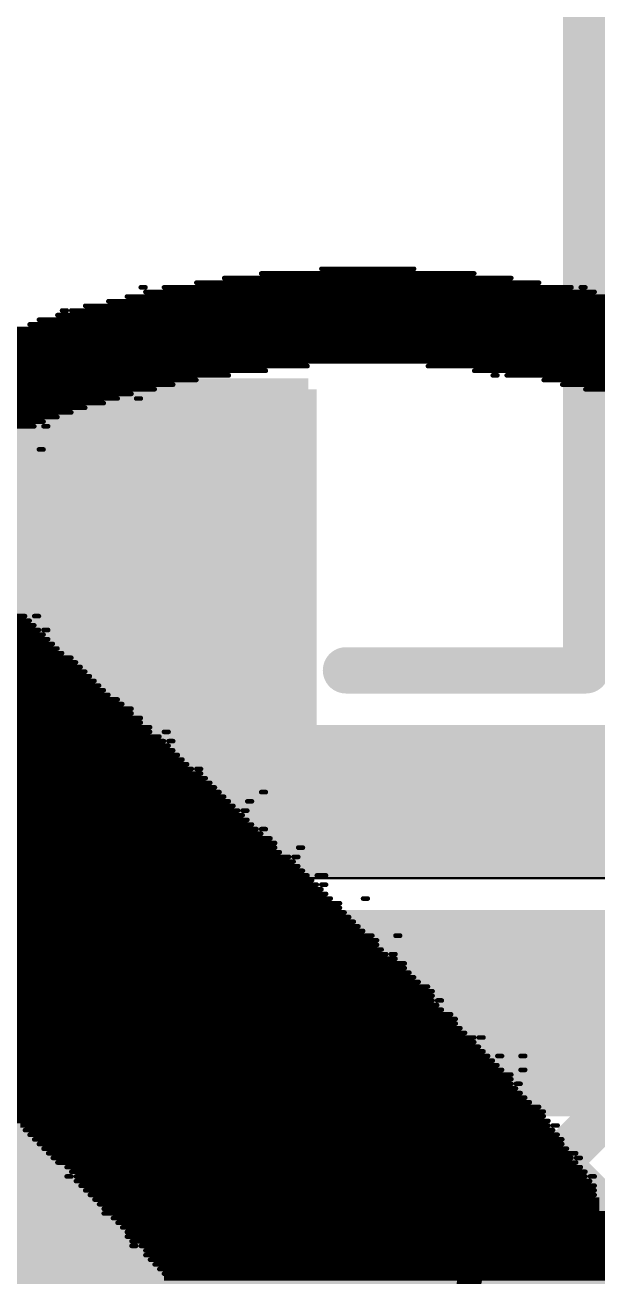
# Model space of a CAD drawing. Header units: millimetres. Extents: x -0.33 to 3.26, y -0.12 to 2.83.
# Drawn here: x 1.826 to 1.9495, y 0.2495 to 0.5197 of the extents above; entities that cross this region are included whole.
import ezdxf

# ---------------------------------------------------------------- set-up
doc = ezdxf.new("R2010")
doc.units = ezdxf.units.MM
doc.header["$MEASUREMENT"] = 0
for name, color, linetype in [('BottomLayer', 5, 'Continuous'), ('BottomOverlay', 54, 'Continuous'), ('TopLayer', 1, 'Continuous'), ('TopOverlay', 2, 'Continuous'), ('TopPaste', 8, 'Continuous'), ('TopSolder', 216, 'Continuous'), ('ViaHoleLayer', 16, 'Continuous')]:
    doc.layers.add(name, color=color, linetype=linetype)
doc.styles.add('Arial', font='', dxfattribs={"height": 0.2})
doc.styles.get('Arial').set_extended_font_data('Arial')

# ---------------------------------------------------------------- blocks, each defined once
blk = doc.blocks.new('MS0530_2R2M_44')
at = {"layer": 'TopLayer'}
for points in [[(-0.11791335, 0.0492126), (-0.04330705, 0.0492126), (-0.04330705, -0.0492126), (-0.11791335, -0.0492126)], [(0.04330715, 0.0492126), (0.11791345, 0.0492126), (0.11791345, -0.0492126), (0.04330715, -0.0492126)]]:
    blk.add_hatch(color=1, dxfattribs=at).paths.add_polyline_path(points)
at = {"layer": 'TopPaste'}
for points in [[(-0.11791335, 0.0492126), (-0.04330705, 0.0492126), (-0.04330705, -0.0492126), (-0.11791335, -0.0492126)], [(0.04330715, 0.0492126), (0.11791345, 0.0492126), (0.11791345, -0.0492126), (0.04330715, -0.0492126)]]:
    blk.add_hatch(color=8, dxfattribs=at).paths.add_polyline_path(points)
at = {"layer": 'TopSolder'}
for points in [[(-0.12191335, 0.0532126), (-0.03930705, 0.0532126), (-0.03930705, -0.0532126), (-0.12191335, -0.0532126)], [(0.03930715, 0.0532126), (0.12191345, 0.0532126), (0.12191345, -0.0532126), (0.03930715, -0.0532126)]]:
    blk.add_hatch(color=216, dxfattribs=at).paths.add_polyline_path(points)
at = {"layer": 'TopOverlay', "const_width": 0.01}
for points in [[(-0.1023622, 0.113189), (-0.1023622, 0.0613622)], [(-0.1023622, 0.113189), (0.1023622, 0.113189)], [(0.1023622, 0.113189), (0.1023622, 0.0613622)], [(-0.1023622, -0.0613622), (-0.1023622, -0.113189)], [(0.1023622, -0.0613622), (0.1023622, -0.113189)], [(-0.1023622, -0.113189), (0.1023622, -0.113189)]]:
    blk.add_lwpolyline(points, dxfattribs=at)
at = {"layer": 'TopOverlay'}
for points, const_width in [([(-0.1048622, 0.113189, 1), (-0.0998622, 0.113189, 1)], 0.005), ([(-0.1048622, 0.113189, 1), (-0.0998622, 0.113189, 1)], 0.005), ([(0.0998622, 0.113189, 1), (0.1048622, 0.113189, 1)], 0.005), ([(0.0998622, 0.113189, 1), (0.1048622, 0.113189, 1)], 0.005), ([(-0.114456, 0.071, 1), (-0.131544, 0.071, 1)], 0.01), ([(-0.134044, 0.071, 1), (-0.129044, 0.071, 1)], 0.005), ([(-0.116956, 0.071, 1), (-0.111956, 0.071, 1)], 0.005), ([(-0.1048622, 0.0613622, 1), (-0.0998622, 0.0613622, 1)], 0.005), ([(0.0998622, 0.0613622, 1), (0.1048622, 0.0613622, 1)], 0.005), ([(-0.1048622, -0.0613622, 1), (-0.0998622, -0.0613622, 1)], 0.005), ([(0.0998622, -0.0613622, 1), (0.1048622, -0.0613622, 1)], 0.005), ([(-0.1048622, -0.113189, 1), (-0.0998622, -0.113189, 1)], 0.005), ([(-0.1048622, -0.113189, 1), (-0.0998622, -0.113189, 1)], 0.005), ([(0.0998622, -0.113189, 1), (0.1048622, -0.113189, 1)], 0.005), ([(0.0998622, -0.113189, 1), (0.1048622, -0.113189, 1)], 0.005)]:
    blk.add_lwpolyline(points, format="xyb", close=True, dxfattribs=dict(at, const_width=const_width))

msp = doc.modelspace()

# ---------------------------------------------------------------- hatches: boundary and pattern name
at = {"layer": 'BottomLayer'}
msp.add_hatch(color=5, dxfattribs=at).paths.add_polyline_path([(1.815, 0.3354999), (2.1189424, 0.3354999), (2.1189424, 0.3684999), (1.815, 0.3684999)])
h = msp.add_hatch(color=5, dxfattribs=at)
edge = h.paths.add_edge_path()
edge.add_arc((1.8339398, 0.3514999), 0.011811, 0, 360)
at = {"layer": 'TopLayer'}
for points in [[(1.7809424, 0.3354999), (1.889, 0.3354999), (1.889, 0.4409999), (1.7809424, 0.4409999)], [(1.441, 0.284), (2.1659424, 0.284), (2.1659424, 0.328), (1.441, 0.328)], [(1.363, 0.127), (2.0720998, 0.127), (2.0720998, 0.2674998), (1.363, 0.2674998)]]:
    msp.add_hatch(color=1, dxfattribs=at).paths.add_polyline_path(points)
h = msp.add_hatch(color=1, dxfattribs=at)
edge = h.paths.add_edge_path()
edge.add_arc((1.8339398, 0.3514999), 0.011811, 0, 360)
at = {"layer": 'ViaHoleLayer'}
h = msp.add_hatch(color=16, dxfattribs=at)
edge = h.paths.add_edge_path()
edge.add_arc((1.8339398, 0.3514999), 0.0059055, 0, 360)

# ---------------------------------------------------------------- linework, layer by layer
at = {"layer": 'BottomLayer'}
msp.add_line((1.7175419, 0.3354419), (1.9610419, 0.3354419), dxfattribs=at)
at = {"layer": 'BottomLayer', "const_width": 0.01}
for points in [[(1.766054, 0.3354419), (1.8413152, 0.2601807)], [(1.7855329, 0.2601807), (1.8488521, 0.3234999)], [(1.803, 0.3234999), (2.0769424, 0.3234999)], [(1.8062803, 0.3234999), (1.8695995, 0.2601807)], [(1.8138172, 0.2601807), (1.8771364, 0.3234999)], [(1.8345646, 0.3234999), (1.8978838, 0.2601807)], [(1.8421015, 0.2601807), (1.9054207, 0.3234999)], [(1.8628489, 0.3234999), (1.9261681, 0.2601807)], [(1.8703858, 0.2601807), (1.933705, 0.3234999)], [(1.8911332, 0.3234999), (1.9544524, 0.2601807)], [(1.8986701, 0.2601807), (1.9619893, 0.3234999)], [(1.9194175, 0.3234999), (1.9827367, 0.2601807)], [(1.9269544, 0.2601807), (1.9902736, 0.3234999)], [(1.9477018, 0.3234999), (2.011021, 0.2601807)], [(1.3634675, 0.2601807), (3.0175524, 0.2601807)]]:
    msp.add_lwpolyline(points, dxfattribs=at)
at = {"layer": 'BottomLayer', "const_width": 0.005}
for points in [[(1.8320646, 0.3234999, 1), (1.8370646, 0.3234999, 1)], [(1.8463521, 0.3234999, 1), (1.8513521, 0.3234999, 1)], [(1.8603489, 0.3234999, 1), (1.8653489, 0.3234999, 1)], [(1.8746364, 0.3234999, 1), (1.8796364, 0.3234999, 1)], [(1.8886332, 0.3234999, 1), (1.8936332, 0.3234999, 1)], [(1.9029207, 0.3234999, 1), (1.9079207, 0.3234999, 1)], [(1.9169175, 0.3234999, 1), (1.9219175, 0.3234999, 1)], [(1.931205, 0.3234999, 1), (1.936205, 0.3234999, 1)], [(1.9452018, 0.3234999, 1), (1.9502018, 0.3234999, 1)], [(1.8388152, 0.2601807, 1), (1.8438152, 0.2601807, 1)], [(1.8396015, 0.2601807, 1), (1.8446015, 0.2601807, 1)], [(1.8670995, 0.2601807, 1), (1.8720995, 0.2601807, 1)], [(1.8678858, 0.2601807, 1), (1.8728858, 0.2601807, 1)], [(1.8953838, 0.2601807, 1), (1.9003838, 0.2601807, 1)], [(1.8961701, 0.2601807, 1), (1.9011701, 0.2601807, 1)], [(1.9236681, 0.2601807, 1), (1.9286681, 0.2601807, 1)], [(1.9244544, 0.2601807, 1), (1.9294544, 0.2601807, 1)], [(1.9519524, 0.2601807, 1), (1.9569524, 0.2601807, 1)]]:
    msp.add_lwpolyline(points, format="xyb", close=True, dxfattribs=at)
at = {"layer": 'BottomOverlay', "const_width": 0.001}
for points in [[(1.89, 0.467), (1.91, 0.467)], [(1.869, 0.465), (1.931, 0.465)], [(1.877, 0.466), (1.923, 0.466)], [(1.851, 0.463), (1.852, 0.463)], [(1.852, 0.462), (1.949, 0.462)], [(1.856, 0.463), (1.944, 0.463)], [(1.863, 0.464), (1.937, 0.464)], [(1.946, 0.463), (1.947, 0.463)], [(1.839, 0.459), (1.961, 0.459)], [(1.844, 0.46), (1.957, 0.46)], [(1.848, 0.461), (1.953, 0.461)], [(1.833, 0.457), (1.968, 0.457)], [(1.834, 0.458), (1.835, 0.458)], [(1.836, 0.458), (1.965, 0.458)], [(1.824, 0.454), (1.977, 0.454)], [(1.827, 0.455), (1.975, 0.455)], [(1.829, 0.456), (1.971, 0.456)], [(1.816, 0.451), (1.985, 0.451)], [(1.819, 0.452), (1.982, 0.452)], [(1.821, 0.453), (1.979, 0.453)], [(1.809, 0.448), (1.992, 0.448)], [(1.811, 0.449), (1.99, 0.449)], [(1.813, 0.45), (1.988, 0.45)], [(1.805, 0.446), (1.887, 0.446)], [(1.806, 0.447), (1.995, 0.447)], [(1.913, 0.446), (1.996, 0.446)], [(1.797, 0.443), (1.863, 0.443)], [(1.801, 0.444), (1.87, 0.444)], [(1.802, 0.445), (1.878, 0.445)], [(1.923, 0.445), (1.998, 0.445)], [(1.927, 0.444), (1.928, 0.444)], [(1.93, 0.444), (2.001, 0.444)], [(1.938, 0.443), (2.003, 0.443)], [(1.792, 0.44), (1.849, 0.44)], [(1.795, 0.441), (1.854, 0.441)], [(1.796, 0.442), (1.858, 0.442)], [(1.942, 0.442), (2.004, 0.442)], [(1.947, 0.441), (2.006, 0.441)], [(1.789, 0.438), (1.843, 0.438)], [(1.791, 0.439), (1.846, 0.439)], [(1.85, 0.439), (1.851, 0.439)], [(1.784, 0.435), (1.833, 0.435)], [(1.786, 0.436), (1.836, 0.436)], [(1.787, 0.437), (1.839, 0.437)], [(1.78, 0.433), (1.828, 0.433)], [(1.782, 0.434), (1.83, 0.434)], [(1.83, 0.433), (1.831, 0.433)], [(1.829, 0.428), (1.83, 0.428)], [(1.654, 0.392), (1.826, 0.392)], [(1.828, 0.392), (1.829, 0.392)], [(1.651, 0.39), (1.828, 0.39)], [(1.652, 0.389), (1.829, 0.389)], [(1.653, 0.391), (1.827, 0.391)], [(1.83, 0.389), (1.831, 0.389)], [(1.654, 0.388), (1.83, 0.388)], [(1.656, 0.387), (1.831, 0.387)], [(1.659, 0.386), (1.832, 0.386)], [(1.661, 0.385), (1.833, 0.385)], [(1.663, 0.384), (1.834, 0.384)], [(1.666, 0.383), (1.836, 0.383)], [(1.668, 0.382), (1.837, 0.382)], [(1.67, 0.381), (1.838, 0.381)], [(1.673, 0.38), (1.839, 0.38)], [(1.675, 0.379), (1.84, 0.379)], [(1.677, 0.378), (1.841, 0.378)], [(1.68, 0.377), (1.842, 0.377)], [(1.682, 0.376), (1.843, 0.376)], [(1.684, 0.375), (1.844, 0.375)], [(1.687, 0.374), (1.846, 0.374)], [(1.688, 0.373), (1.847, 0.373)], [(1.691, 0.372), (1.849, 0.372)], [(1.693, 0.371), (1.849, 0.371)], [(1.695, 0.37), (1.851, 0.37)], [(1.697, 0.369), (1.851, 0.369)], [(1.699, 0.368), (1.853, 0.368)], [(1.701, 0.367), (1.853, 0.367)], [(1.856, 0.367), (1.857, 0.367)], [(1.702, 0.366), (1.855, 0.366)], [(1.704, 0.365), (1.856, 0.365)], [(1.857, 0.365), (1.858, 0.365)], [(1.707, 0.364), (1.857, 0.364)], [(1.708, 0.363), (1.858, 0.363)], [(1.709, 0.362), (1.859, 0.362)], [(1.707, 0.36), (1.861, 0.36)], [(1.707, 0.359), (1.862, 0.359)], [(1.708, 0.361), (1.86, 0.361)], [(1.863, 0.359), (1.864, 0.359)], [(1.706, 0.358), (1.864, 0.358)], [(1.706, 0.357), (1.865, 0.357)], [(1.704, 0.355), (1.867, 0.355)], [(1.704, 0.354), (1.868, 0.354)], [(1.705, 0.356), (1.866, 0.356)], [(1.877, 0.354), (1.878, 0.354)], [(1.703, 0.353), (1.869, 0.353)], [(1.729, 0.352), (1.87, 0.352)], [(1.731, 0.351), (1.871, 0.351)], [(1.874, 0.352), (1.875, 0.352)], [(1.733, 0.35), (1.872, 0.35)], [(1.734, 0.349), (1.873, 0.349)], [(1.737, 0.348), (1.874, 0.348)], [(1.873, 0.35), (1.874, 0.35)], [(1.738, 0.347), (1.875, 0.347)], [(1.74, 0.346), (1.876, 0.346)], [(1.877, 0.346), (1.878, 0.346)], [(1.741, 0.345), (1.877, 0.345)], [(1.743, 0.344), (1.879, 0.344)], [(1.745, 0.343), (1.88, 0.343)], [(1.746, 0.342), (1.88, 0.342)], [(1.748, 0.341), (1.881, 0.341)], [(1.749, 0.34), (1.883, 0.34)], [(1.884, 0.34), (1.885, 0.34)], [(1.885, 0.342), (1.886, 0.342)], [(1.751, 0.339), (1.884, 0.339)], [(1.752, 0.338), (1.885, 0.338)], [(1.754, 0.337), (1.886, 0.337)], [(1.756, 0.336), (1.887, 0.336)], [(1.757, 0.335), (1.888, 0.335)], [(1.889, 0.336), (1.891, 0.336)], [(1.759, 0.334), (1.889, 0.334)], [(1.761, 0.333), (1.89, 0.333)], [(1.762, 0.332), (1.891, 0.332)], [(1.89, 0.334), (1.891, 0.334)], [(1.764, 0.331), (1.892, 0.331)], [(1.765, 0.33), (1.894, 0.33)], [(1.899, 0.331), (1.9, 0.331)], [(1.766, 0.329), (1.894, 0.329)], [(1.768, 0.328), (1.895, 0.328)], [(1.769, 0.327), (1.896, 0.327)], [(1.77, 0.326), (1.897, 0.326)], [(1.772, 0.325), (1.898, 0.325)], [(1.774, 0.324), (1.899, 0.324)], [(1.775, 0.323), (1.901, 0.323)], [(1.777, 0.322), (1.902, 0.322)], [(1.778, 0.321), (1.902, 0.321)], [(1.906, 0.323), (1.907, 0.323)], [(1.78, 0.32), (1.903, 0.32)], [(1.781, 0.319), (1.904, 0.319)], [(1.905, 0.319), (1.906, 0.319)], [(1.782, 0.318), (1.906, 0.318)], [(1.783, 0.317), (1.908, 0.317)], [(1.785, 0.316), (1.908, 0.316)], [(1.786, 0.315), (1.909, 0.315)], [(1.787, 0.314), (1.91, 0.314)], [(1.789, 0.313), (1.911, 0.313)], [(1.79, 0.312), (1.913, 0.312)], [(1.791, 0.311), (1.914, 0.311)], [(1.792, 0.31), (1.914, 0.31)], [(1.794, 0.309), (1.914, 0.309)], [(1.795, 0.308), (1.915, 0.308)], [(1.915, 0.309), (1.916, 0.309)], [(1.796, 0.307), (1.916, 0.307)], [(1.797, 0.306), (1.918, 0.306)], [(1.799, 0.305), (1.919, 0.305)], [(1.799, 0.304), (1.919, 0.304)], [(1.801, 0.303), (1.92, 0.303)], [(1.803, 0.302), (1.921, 0.302)], [(1.804, 0.301), (1.923, 0.301)], [(1.805, 0.3), (1.923, 0.3)], [(1.924, 0.301), (1.925, 0.301)], [(1.805, 0.299), (1.924, 0.299)], [(1.807, 0.298), (1.925, 0.298)], [(1.809, 0.297), (1.926, 0.297)], [(1.928, 0.297), (1.929, 0.297)], [(1.933, 0.297), (1.934, 0.297)], [(1.81, 0.296), (1.927, 0.296)], [(1.811, 0.295), (1.928, 0.295)], [(1.812, 0.294), (1.929, 0.294)], [(1.933, 0.294), (1.934, 0.294)], [(1.813, 0.293), (1.931, 0.293)], [(1.814, 0.292), (1.931, 0.292)], [(1.815, 0.291), (1.931, 0.291)], [(1.816, 0.29), (1.932, 0.29)], [(1.818, 0.289), (1.933, 0.289)], [(1.932, 0.291), (1.933, 0.291)], [(1.819, 0.288), (1.934, 0.288)], [(1.82, 0.287), (1.935, 0.287)], [(1.821, 0.286), (1.937, 0.286)], [(1.822, 0.285), (1.938, 0.285)], [(1.823, 0.284), (1.938, 0.284)], [(1.824, 0.283), (1.939, 0.283)], [(1.825, 0.282), (1.939, 0.282)], [(1.826, 0.281), (1.94, 0.281)], [(1.94, 0.282), (1.941, 0.282)], [(1.827, 0.28), (1.941, 0.28)], [(1.828, 0.279), (1.942, 0.279)], [(1.829, 0.278), (1.942, 0.278)], [(1.83, 0.277), (1.943, 0.277)], [(1.831, 0.276), (1.945, 0.276)], [(1.832, 0.275), (1.944, 0.275)], [(1.833, 0.274), (1.945, 0.274)], [(1.835, 0.273), (1.946, 0.273)], [(1.945, 0.275), (1.946, 0.275)], [(1.835, 0.271), (1.836, 0.271)], [(1.836, 0.272), (1.947, 0.272)], [(1.837, 0.271), (1.947, 0.271)], [(1.837, 0.27), (1.948, 0.27)], [(1.948, 0.271), (1.949, 0.271)], [(1.838, 0.269), (1.949, 0.269)], [(1.839, 0.268), (1.949, 0.268)], [(1.84, 0.267), (1.949, 0.267)], [(1.841, 0.266), (1.95, 0.266)], [(1.842, 0.265), (1.95, 0.265)], [(1.843, 0.264), (1.95, 0.264)], [(1.843, 0.263), (2.055, 0.263)], [(1.845, 0.262), (2.055, 0.262)], [(1.846, 0.261), (2.056, 0.261)], [(1.847, 0.26), (2.056, 0.26)], [(1.848, 0.259), (2.056, 0.259)], [(1.848, 0.258), (2.056, 0.258)], [(1.849, 0.257), (2.056, 0.257)], [(1.849, 0.256), (1.85, 0.256)], [(1.851, 0.256), (2.056, 0.256)], [(1.852, 0.255), (2.056, 0.255)], [(1.852, 0.254), (2.056, 0.254)], [(1.853, 0.253), (2.056, 0.253)], [(1.854, 0.252), (2.056, 0.252)], [(1.855, 0.251), (2.057, 0.251)], [(1.856, 0.25), (2.057, 0.25)], [(1.856, 0.249), (2.057, 0.249)]]:
    msp.add_lwpolyline(points, dxfattribs=at)
at = {"layer": 'BottomOverlay', "const_width": 0.0005}
for points in [[(1.88975, 0.467, 1), (1.89025, 0.467, 1)], [(1.90975, 0.467, 1), (1.91025, 0.467, 1)], [(1.86875, 0.465, 1), (1.86925, 0.465, 1)], [(1.87675, 0.466, 1), (1.87725, 0.466, 1)], [(1.92275, 0.466, 1), (1.92325, 0.466, 1)], [(1.93075, 0.465, 1), (1.93125, 0.465, 1)], [(1.85075, 0.463, 1), (1.85125, 0.463, 1)], [(1.85175, 0.463, 1), (1.85225, 0.463, 1)], [(1.85175, 0.462, 1), (1.85225, 0.462, 1)], [(1.85575, 0.463, 1), (1.85625, 0.463, 1)], [(1.86275, 0.464, 1), (1.86325, 0.464, 1)], [(1.93675, 0.464, 1), (1.93725, 0.464, 1)], [(1.94375, 0.463, 1), (1.94425, 0.463, 1)], [(1.94575, 0.463, 1), (1.94625, 0.463, 1)], [(1.94675, 0.463, 1), (1.94725, 0.463, 1)], [(1.94875, 0.462, 1), (1.94925, 0.462, 1)], [(1.83875, 0.459, 1), (1.83925, 0.459, 1)], [(1.84375, 0.46, 1), (1.84425, 0.46, 1)], [(1.84775, 0.461, 1), (1.84825, 0.461, 1)], [(1.83275, 0.457, 1), (1.83325, 0.457, 1)], [(1.83375, 0.458, 1), (1.83425, 0.458, 1)], [(1.83475, 0.458, 1), (1.83525, 0.458, 1)], [(1.83575, 0.458, 1), (1.83625, 0.458, 1)], [(1.82675, 0.455, 1), (1.82725, 0.455, 1)], [(1.82875, 0.456, 1), (1.82925, 0.456, 1)], [(1.88675, 0.446, 1), (1.88725, 0.446, 1)], [(1.91275, 0.446, 1), (1.91325, 0.446, 1)], [(1.86275, 0.443, 1), (1.86325, 0.443, 1)], [(1.86975, 0.444, 1), (1.87025, 0.444, 1)], [(1.87775, 0.445, 1), (1.87825, 0.445, 1)], [(1.92275, 0.445, 1), (1.92325, 0.445, 1)], [(1.92675, 0.444, 1), (1.92725, 0.444, 1)], [(1.92775, 0.444, 1), (1.92825, 0.444, 1)], [(1.92975, 0.444, 1), (1.93025, 0.444, 1)], [(1.93775, 0.443, 1), (1.93825, 0.443, 1)], [(1.84875, 0.44, 1), (1.84925, 0.44, 1)], [(1.85375, 0.441, 1), (1.85425, 0.441, 1)], [(1.85775, 0.442, 1), (1.85825, 0.442, 1)], [(1.94175, 0.442, 1), (1.94225, 0.442, 1)], [(1.94675, 0.441, 1), (1.94725, 0.441, 1)], [(1.84275, 0.438, 1), (1.84325, 0.438, 1)], [(1.84575, 0.439, 1), (1.84625, 0.439, 1)], [(1.84975, 0.439, 1), (1.85025, 0.439, 1)], [(1.85075, 0.439, 1), (1.85125, 0.439, 1)], [(1.83275, 0.435, 1), (1.83325, 0.435, 1)], [(1.83575, 0.436, 1), (1.83625, 0.436, 1)], [(1.83875, 0.437, 1), (1.83925, 0.437, 1)], [(1.82775, 0.433, 1), (1.82825, 0.433, 1)], [(1.82975, 0.434, 1), (1.83025, 0.434, 1)], [(1.82975, 0.433, 1), (1.83025, 0.433, 1)], [(1.83075, 0.433, 1), (1.83125, 0.433, 1)], [(1.82875, 0.428, 1), (1.82925, 0.428, 1)], [(1.82975, 0.428, 1), (1.83025, 0.428, 1)], [(1.82575, 0.392, 1), (1.82625, 0.392, 1)], [(1.82775, 0.392, 1), (1.82825, 0.392, 1)], [(1.82875, 0.392, 1), (1.82925, 0.392, 1)], [(1.82675, 0.391, 1), (1.82725, 0.391, 1)], [(1.82775, 0.39, 1), (1.82825, 0.39, 1)], [(1.82875, 0.389, 1), (1.82925, 0.389, 1)], [(1.82975, 0.389, 1), (1.83025, 0.389, 1)], [(1.83075, 0.389, 1), (1.83125, 0.389, 1)], [(1.82975, 0.388, 1), (1.83025, 0.388, 1)], [(1.83075, 0.387, 1), (1.83125, 0.387, 1)], [(1.83175, 0.386, 1), (1.83225, 0.386, 1)], [(1.83275, 0.385, 1), (1.83325, 0.385, 1)], [(1.83375, 0.384, 1), (1.83425, 0.384, 1)], [(1.83575, 0.383, 1), (1.83625, 0.383, 1)], [(1.83675, 0.382, 1), (1.83725, 0.382, 1)], [(1.83775, 0.381, 1), (1.83825, 0.381, 1)], [(1.83875, 0.38, 1), (1.83925, 0.38, 1)], [(1.83975, 0.379, 1), (1.84025, 0.379, 1)], [(1.84075, 0.378, 1), (1.84125, 0.378, 1)], [(1.84175, 0.377, 1), (1.84225, 0.377, 1)], [(1.84275, 0.376, 1), (1.84325, 0.376, 1)], [(1.84375, 0.375, 1), (1.84425, 0.375, 1)], [(1.84575, 0.374, 1), (1.84625, 0.374, 1)], [(1.84675, 0.373, 1), (1.84725, 0.373, 1)], [(1.84875, 0.372, 1), (1.84925, 0.372, 1)], [(1.84875, 0.371, 1), (1.84925, 0.371, 1)], [(1.85075, 0.37, 1), (1.85125, 0.37, 1)], [(1.85075, 0.369, 1), (1.85125, 0.369, 1)], [(1.85275, 0.368, 1), (1.85325, 0.368, 1)], [(1.85275, 0.367, 1), (1.85325, 0.367, 1)], [(1.85575, 0.367, 1), (1.85625, 0.367, 1)], [(1.85675, 0.367, 1), (1.85725, 0.367, 1)], [(1.85475, 0.366, 1), (1.85525, 0.366, 1)], [(1.85575, 0.365, 1), (1.85625, 0.365, 1)], [(1.85675, 0.365, 1), (1.85725, 0.365, 1)], [(1.85775, 0.365, 1), (1.85825, 0.365, 1)], [(1.85675, 0.364, 1), (1.85725, 0.364, 1)], [(1.85775, 0.363, 1), (1.85825, 0.363, 1)], [(1.85875, 0.362, 1), (1.85925, 0.362, 1)], [(1.85975, 0.361, 1), (1.86025, 0.361, 1)], [(1.86075, 0.36, 1), (1.86125, 0.36, 1)], [(1.86175, 0.359, 1), (1.86225, 0.359, 1)], [(1.86275, 0.359, 1), (1.86325, 0.359, 1)], [(1.86375, 0.359, 1), (1.86425, 0.359, 1)], [(1.86375, 0.358, 1), (1.86425, 0.358, 1)], [(1.86475, 0.357, 1), (1.86525, 0.357, 1)], [(1.86575, 0.356, 1), (1.86625, 0.356, 1)], [(1.86675, 0.355, 1), (1.86725, 0.355, 1)], [(1.86775, 0.354, 1), (1.86825, 0.354, 1)], [(1.87675, 0.354, 1), (1.87725, 0.354, 1)], [(1.87775, 0.354, 1), (1.87825, 0.354, 1)], [(1.86875, 0.353, 1), (1.86925, 0.353, 1)], [(1.86975, 0.352, 1), (1.87025, 0.352, 1)], [(1.87075, 0.351, 1), (1.87125, 0.351, 1)], [(1.87375, 0.352, 1), (1.87425, 0.352, 1)], [(1.87475, 0.352, 1), (1.87525, 0.352, 1)], [(1.87175, 0.35, 1), (1.87225, 0.35, 1)], [(1.87275, 0.35, 1), (1.87325, 0.35, 1)], [(1.87275, 0.349, 1), (1.87325, 0.349, 1)], [(1.87375, 0.35, 1), (1.87425, 0.35, 1)], [(1.87375, 0.348, 1), (1.87425, 0.348, 1)], [(1.87475, 0.347, 1), (1.87525, 0.347, 1)], [(1.87575, 0.346, 1), (1.87625, 0.346, 1)], [(1.87675, 0.346, 1), (1.87725, 0.346, 1)], [(1.87775, 0.346, 1), (1.87825, 0.346, 1)], [(1.87675, 0.345, 1), (1.87725, 0.345, 1)], [(1.87875, 0.344, 1), (1.87925, 0.344, 1)], [(1.87975, 0.343, 1), (1.88025, 0.343, 1)], [(1.87975, 0.342, 1), (1.88025, 0.342, 1)], [(1.88075, 0.341, 1), (1.88125, 0.341, 1)], [(1.88275, 0.34, 1), (1.88325, 0.34, 1)], [(1.88375, 0.34, 1), (1.88425, 0.34, 1)], [(1.88475, 0.342, 1), (1.88525, 0.342, 1)], [(1.88475, 0.34, 1), (1.88525, 0.34, 1)], [(1.88575, 0.342, 1), (1.88625, 0.342, 1)], [(1.88375, 0.339, 1), (1.88425, 0.339, 1)], [(1.88475, 0.338, 1), (1.88525, 0.338, 1)], [(1.88575, 0.337, 1), (1.88625, 0.337, 1)], [(1.88675, 0.336, 1), (1.88725, 0.336, 1)], [(1.88775, 0.335, 1), (1.88825, 0.335, 1)], [(1.88875, 0.336, 1), (1.88925, 0.336, 1)], [(1.89075, 0.336, 1), (1.89125, 0.336, 1)], [(1.88875, 0.334, 1), (1.88925, 0.334, 1)], [(1.88975, 0.334, 1), (1.89025, 0.334, 1)], [(1.88975, 0.333, 1), (1.89025, 0.333, 1)], [(1.89075, 0.334, 1), (1.89125, 0.334, 1)], [(1.89075, 0.332, 1), (1.89125, 0.332, 1)], [(1.89175, 0.331, 1), (1.89225, 0.331, 1)], [(1.89375, 0.33, 1), (1.89425, 0.33, 1)], [(1.89875, 0.331, 1), (1.89925, 0.331, 1)], [(1.89975, 0.331, 1), (1.90025, 0.331, 1)], [(1.89375, 0.329, 1), (1.89425, 0.329, 1)], [(1.89475, 0.328, 1), (1.89525, 0.328, 1)], [(1.89575, 0.327, 1), (1.89625, 0.327, 1)], [(1.89675, 0.326, 1), (1.89725, 0.326, 1)], [(1.89775, 0.325, 1), (1.89825, 0.325, 1)], [(1.89875, 0.324, 1), (1.89925, 0.324, 1)], [(1.90075, 0.323, 1), (1.90125, 0.323, 1)], [(1.90175, 0.322, 1), (1.90225, 0.322, 1)], [(1.90175, 0.321, 1), (1.90225, 0.321, 1)], [(1.90575, 0.323, 1), (1.90625, 0.323, 1)], [(1.90675, 0.323, 1), (1.90725, 0.323, 1)], [(1.90275, 0.32, 1), (1.90325, 0.32, 1)], [(1.90375, 0.319, 1), (1.90425, 0.319, 1)], [(1.90475, 0.319, 1), (1.90525, 0.319, 1)], [(1.90575, 0.319, 1), (1.90625, 0.319, 1)], [(1.90575, 0.318, 1), (1.90625, 0.318, 1)], [(1.90775, 0.317, 1), (1.90825, 0.317, 1)], [(1.90775, 0.316, 1), (1.90825, 0.316, 1)], [(1.90875, 0.315, 1), (1.90925, 0.315, 1)], [(1.90975, 0.314, 1), (1.91025, 0.314, 1)], [(1.91075, 0.313, 1), (1.91125, 0.313, 1)], [(1.91275, 0.312, 1), (1.91325, 0.312, 1)], [(1.91375, 0.311, 1), (1.91425, 0.311, 1)], [(1.91375, 0.31, 1), (1.91425, 0.31, 1)], [(1.91375, 0.309, 1), (1.91425, 0.309, 1)], [(1.91475, 0.309, 1), (1.91525, 0.309, 1)], [(1.91475, 0.308, 1), (1.91525, 0.308, 1)], [(1.91575, 0.309, 1), (1.91625, 0.309, 1)], [(1.91575, 0.307, 1), (1.91625, 0.307, 1)], [(1.91775, 0.306, 1), (1.91825, 0.306, 1)], [(1.91875, 0.305, 1), (1.91925, 0.305, 1)], [(1.91875, 0.304, 1), (1.91925, 0.304, 1)], [(1.91975, 0.303, 1), (1.92025, 0.303, 1)], [(1.92075, 0.302, 1), (1.92125, 0.302, 1)], [(1.92275, 0.301, 1), (1.92325, 0.301, 1)], [(1.92275, 0.3, 1), (1.92325, 0.3, 1)], [(1.92375, 0.301, 1), (1.92425, 0.301, 1)], [(1.92475, 0.301, 1), (1.92525, 0.301, 1)], [(1.92375, 0.299, 1), (1.92425, 0.299, 1)], [(1.92475, 0.298, 1), (1.92525, 0.298, 1)], [(1.92575, 0.297, 1), (1.92625, 0.297, 1)], [(1.92775, 0.297, 1), (1.92825, 0.297, 1)], [(1.92875, 0.297, 1), (1.92925, 0.297, 1)], [(1.93275, 0.297, 1), (1.93325, 0.297, 1)], [(1.93375, 0.297, 1), (1.93425, 0.297, 1)], [(1.92675, 0.296, 1), (1.92725, 0.296, 1)], [(1.92775, 0.295, 1), (1.92825, 0.295, 1)], [(1.92875, 0.294, 1), (1.92925, 0.294, 1)], [(1.93275, 0.294, 1), (1.93325, 0.294, 1)], [(1.93375, 0.294, 1), (1.93425, 0.294, 1)], [(1.93075, 0.293, 1), (1.93125, 0.293, 1)], [(1.93075, 0.292, 1), (1.93125, 0.292, 1)], [(1.93075, 0.291, 1), (1.93125, 0.291, 1)], [(1.93175, 0.291, 1), (1.93225, 0.291, 1)], [(1.93175, 0.29, 1), (1.93225, 0.29, 1)], [(1.93275, 0.291, 1), (1.93325, 0.291, 1)], [(1.93275, 0.289, 1), (1.93325, 0.289, 1)], [(1.93375, 0.288, 1), (1.93425, 0.288, 1)], [(1.93475, 0.287, 1), (1.93525, 0.287, 1)], [(1.93675, 0.286, 1), (1.93725, 0.286, 1)], [(1.93775, 0.285, 1), (1.93825, 0.285, 1)], [(1.93775, 0.284, 1), (1.93825, 0.284, 1)], [(1.82575, 0.281, 1), (1.82625, 0.281, 1)], [(1.93875, 0.283, 1), (1.93925, 0.283, 1)], [(1.93875, 0.282, 1), (1.93925, 0.282, 1)], [(1.93975, 0.282, 1), (1.94025, 0.282, 1)], [(1.93975, 0.281, 1), (1.94025, 0.281, 1)], [(1.94075, 0.282, 1), (1.94125, 0.282, 1)], [(1.82675, 0.28, 1), (1.82725, 0.28, 1)], [(1.82775, 0.279, 1), (1.82825, 0.279, 1)], [(1.82875, 0.278, 1), (1.82925, 0.278, 1)], [(1.94075, 0.28, 1), (1.94125, 0.28, 1)], [(1.94175, 0.279, 1), (1.94225, 0.279, 1)], [(1.94175, 0.278, 1), (1.94225, 0.278, 1)], [(1.82975, 0.277, 1), (1.83025, 0.277, 1)], [(1.83075, 0.276, 1), (1.83125, 0.276, 1)], [(1.94275, 0.277, 1), (1.94325, 0.277, 1)], [(1.94475, 0.276, 1), (1.94525, 0.276, 1)], [(1.83175, 0.275, 1), (1.83225, 0.275, 1)], [(1.83275, 0.274, 1), (1.83325, 0.274, 1)], [(1.83475, 0.273, 1), (1.83525, 0.273, 1)], [(1.94375, 0.275, 1), (1.94425, 0.275, 1)], [(1.94475, 0.275, 1), (1.94525, 0.275, 1)], [(1.94475, 0.274, 1), (1.94525, 0.274, 1)], [(1.94575, 0.275, 1), (1.94625, 0.275, 1)], [(1.94575, 0.273, 1), (1.94625, 0.273, 1)], [(1.83475, 0.271, 1), (1.83525, 0.271, 1)], [(1.83575, 0.272, 1), (1.83625, 0.272, 1)], [(1.83575, 0.271, 1), (1.83625, 0.271, 1)], [(1.83675, 0.271, 1), (1.83725, 0.271, 1)], [(1.83675, 0.27, 1), (1.83725, 0.27, 1)], [(1.94675, 0.272, 1), (1.94725, 0.272, 1)], [(1.94675, 0.271, 1), (1.94725, 0.271, 1)], [(1.94775, 0.271, 1), (1.94825, 0.271, 1)], [(1.94775, 0.27, 1), (1.94825, 0.27, 1)], [(1.94875, 0.271, 1), (1.94925, 0.271, 1)], [(1.83775, 0.269, 1), (1.83825, 0.269, 1)], [(1.83875, 0.268, 1), (1.83925, 0.268, 1)], [(1.83975, 0.267, 1), (1.84025, 0.267, 1)], [(1.94875, 0.269, 1), (1.94925, 0.269, 1)], [(1.94875, 0.268, 1), (1.94925, 0.268, 1)], [(1.94875, 0.267, 1), (1.94925, 0.267, 1)], [(1.84075, 0.266, 1), (1.84125, 0.266, 1)], [(1.84175, 0.265, 1), (1.84225, 0.265, 1)], [(1.84275, 0.264, 1), (1.84325, 0.264, 1)], [(1.84275, 0.263, 1), (1.84325, 0.263, 1)], [(1.84475, 0.262, 1), (1.84525, 0.262, 1)], [(1.84575, 0.261, 1), (1.84625, 0.261, 1)], [(1.84675, 0.26, 1), (1.84725, 0.26, 1)], [(1.84775, 0.259, 1), (1.84825, 0.259, 1)], [(1.84775, 0.258, 1), (1.84825, 0.258, 1)], [(1.84875, 0.257, 1), (1.84925, 0.257, 1)], [(1.84875, 0.256, 1), (1.84925, 0.256, 1)], [(1.84975, 0.256, 1), (1.85025, 0.256, 1)], [(1.85075, 0.256, 1), (1.85125, 0.256, 1)], [(1.85175, 0.255, 1), (1.85225, 0.255, 1)], [(1.85175, 0.254, 1), (1.85225, 0.254, 1)], [(1.85275, 0.253, 1), (1.85325, 0.253, 1)], [(1.85375, 0.252, 1), (1.85425, 0.252, 1)], [(1.85475, 0.251, 1), (1.85525, 0.251, 1)], [(1.85575, 0.25, 1), (1.85625, 0.25, 1)]]:
    msp.add_lwpolyline(points, format="xyb", close=True, dxfattribs=at)
at = {"layer": 'TopLayer'}
msp.add_line((1.7175999, 0.3354999), (1.9610999, 0.3354999), dxfattribs=at)
at = {"layer": 'TopLayer', "const_width": 0.015}
for points in [[(1.833942, 0.3525021), (1.833942, 0.4020398)], [(1.8339398, 0.3524999), (1.833942, 0.3525021)]]:
    msp.add_lwpolyline(points, dxfattribs=at)
at = {"layer": 'TopLayer', "const_width": 0.0075}
for points in [[(1.830192, 0.4020398, 1), (1.837692, 0.4020398, 1)], [(1.8301898, 0.3524999, 1), (1.8376898, 0.3524999, 1)], [(1.830192, 0.3525021, 1), (1.837692, 0.3525021, 1)], [(1.830192, 0.3525021, 1), (1.837692, 0.3525021, 1)]]:
    msp.add_lwpolyline(points, format="xyb", close=True, dxfattribs=at)

# ---------------------------------------------------------------- block references
at = {"rotation": 90}
msp.add_blockref('MS0530_2R2M_44', (1.833942, 0.48265), dxfattribs=at)

# ---------------------------------------------------------------- texts
at = {"layer": 'TopOverlay', "style": 'Arial'}
msp.add_text('C13', height=0.04, dxfattribs=at).set_placement((1.9160999, 0.2234999))

doc.saveas('drawing.dxf')
